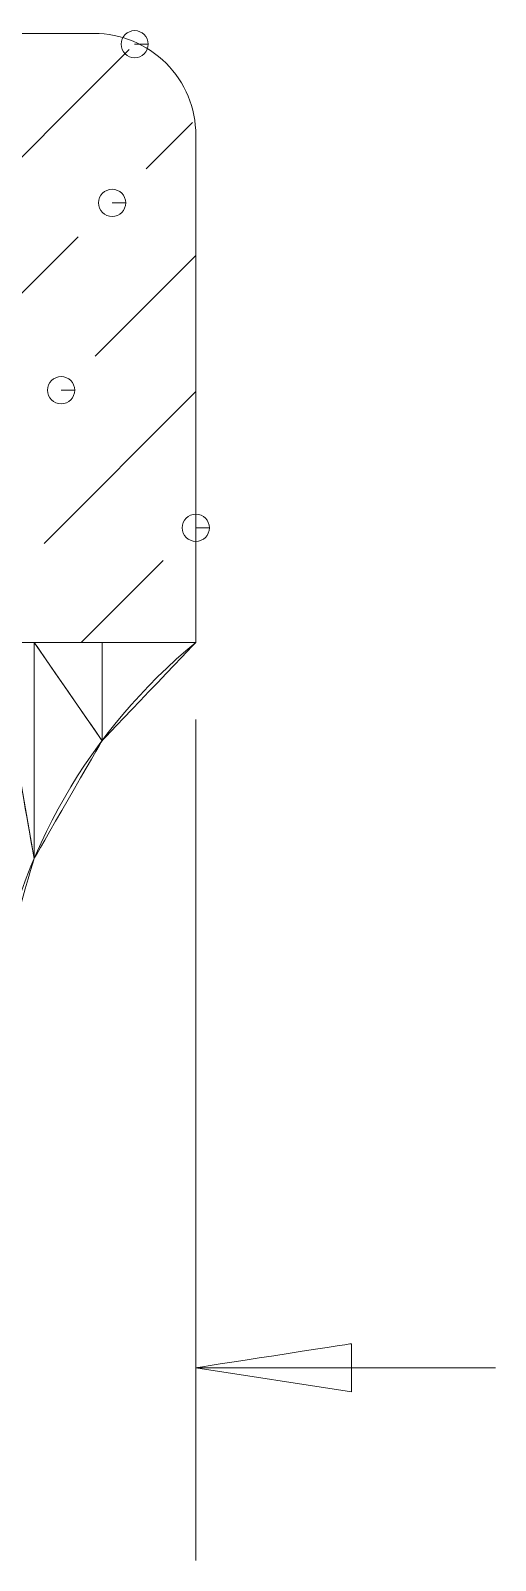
# Model space of a CAD drawing. Extents: x 2941 to 4341, y 9759 to 10726.
# Drawn here: x 3309.84 to 3319.39, y 10190.26 to 10221.69 of the extents above; entities that cross this region are included whole.
import ezdxf

# ---------------------------------------------------------------- set-up
doc = ezdxf.new("R2010")
doc.units = 0
doc.layers.add('尺寸標注', color=1, linetype='CONTINUOUS', lineweight=30)

msp = doc.modelspace()

# ---------------------------------------------------------------- linework, layer by layer
at = {"layer": '尺寸標注', "lineweight": 9}
for points in [[(3311.14334, 10221.62915), (3311.14334, 10221.62915), (3254.78608, 10221.62915), (3254.78608, 10221.62915)], [(3308.3665, 10217.80058), (3308.3665, 10217.80058), (3311.86409, 10221.29871), (3311.86409, 10221.29871)], [(3312.21467, 10218.84958), (3312.21467, 10218.84958), (3313.16351, 10219.79842), (3313.16351, 10219.79842)], [(3313.23319, 10209.11674), (3313.23319, 10209.11674), (3313.23319, 10219.5393), (3313.23319, 10219.5393)], [(3307.31695, 10213.95186), (3307.31695, 10213.95186), (3310.81508, 10217.45), (3310.81508, 10217.45)], [(3311.16294, 10215.00141), (3311.16294, 10215.00141), (3313.23319, 10217.07057), (3313.23319, 10217.07057)], [(3310.11665, 10211.1527), (3310.11665, 10211.1527), (3313.23319, 10214.27086), (3313.23319, 10214.27086)], [(3310.87986, 10209.11892), (3310.87986, 10209.11892), (3312.56524, 10210.8043), (3312.56524, 10210.8043)], [(3255.72566, 10209.11892), (3255.72566, 10209.11892), (3313.23319, 10209.11892), (3313.23319, 10209.11892)], [(3313.23319, 10209.11892), (3311.04753, 10207.31977), (3309.5897, 10204.78789), (3309.13188, 10201.9958)], [(3313.23319, 10207.53425), (3313.23319, 10207.53425), (3313.23319, 10190.2624), (3313.23319, 10190.2624)], [(3313.23319, 10194.22053), (3313.23319, 10194.22053), (3319.3895, 10194.22053), (3319.3895, 10194.22053)]]:
    msp.add_open_spline(points, degree=3, dxfattribs=at)
for points, knots in [([(3313.23319, 10219.54148), (3313.23319, 10220.09511), (3313.01163, 10220.62641), (3312.62131, 10221.01673), (3312.62131, 10221.01673), (3312.22828, 10221.40977), (3311.69915, 10221.63078), (3311.14334, 10221.63078)], [0, 0, 0, 0, 0.33333333, 0.33333333, 0.33333333, 0.33333334, 1, 1, 1, 1]), ([(3311.97623, 10221.40868), (3311.97623, 10221.40868), (3312.25549, 10221.40868), (3312.25549, 10221.40868), (3312.25549, 10221.40868), (3312.25549, 10221.56219), (3312.13029, 10221.68794), (3311.97623, 10221.68794), (3311.97623, 10221.68794), (3311.82272, 10221.68794), (3311.69751, 10221.56219), (3311.69751, 10221.40868), (3311.69751, 10221.40868), (3311.69751, 10221.25516), (3311.82272, 10221.12941), (3311.97623, 10221.12941), (3311.97623, 10221.12941), (3312.13029, 10221.12941), (3312.25549, 10221.25516), (3312.25549, 10221.40868), (3312.25549, 10221.40868), (3312.25549, 10221.40868), (3311.97623, 10221.40868), (3311.97623, 10221.40868)], [0, 0, 0, 0, 0.14285714, 0.14285714, 0.14285714, 0.14285715, 0.28571429, 0.28571429, 0.28571429, 0.2857143, 0.42857143, 0.42857143, 0.42857143, 0.42857144, 0.57142857, 0.57142857, 0.57142857, 0.57142858, 0.71428571, 0.71428571, 0.71428571, 0.71428572, 1, 1, 1, 1]), ([(3311.5146, 10218.14897), (3311.5146, 10218.14897), (3311.79332, 10218.14897), (3311.79332, 10218.14897), (3311.79332, 10218.14897), (3311.79332, 10218.30303), (3311.66812, 10218.42824), (3311.5146, 10218.42824), (3311.5146, 10218.42824), (3311.36055, 10218.42824), (3311.23534, 10218.30303), (3311.23534, 10218.14897), (3311.23534, 10218.14897), (3311.23534, 10217.99546), (3311.36055, 10217.87025), (3311.5146, 10217.87025), (3311.5146, 10217.87025), (3311.66812, 10217.87025), (3311.79332, 10217.99546), (3311.79332, 10218.14897), (3311.79332, 10218.14897), (3311.79332, 10218.14897), (3311.5146, 10218.14897), (3311.5146, 10218.14897)], [0, 0, 0, 0, 0.14285714, 0.14285714, 0.14285714, 0.14285715, 0.28571429, 0.28571429, 0.28571429, 0.2857143, 0.42857143, 0.42857143, 0.42857143, 0.42857144, 0.57142857, 0.57142857, 0.57142857, 0.57142858, 0.71428571, 0.71428571, 0.71428571, 0.71428572, 1, 1, 1, 1]), ([(3310.46505, 10214.3008), (3310.46505, 10214.3008), (3310.74432, 10214.3008), (3310.74432, 10214.3008), (3310.74432, 10214.3008), (3310.74432, 10214.45432), (3310.61911, 10214.57952), (3310.46505, 10214.57952), (3310.46505, 10214.57952), (3310.31154, 10214.57952), (3310.18633, 10214.45432), (3310.18633, 10214.3008), (3310.18633, 10214.3008), (3310.18633, 10214.14675), (3310.31154, 10214.02154), (3310.46505, 10214.02154), (3310.46505, 10214.02154), (3310.61911, 10214.02154), (3310.74432, 10214.14675), (3310.74432, 10214.3008), (3310.74432, 10214.3008), (3310.74432, 10214.3008), (3310.46505, 10214.3008), (3310.46505, 10214.3008)], [0, 0, 0, 0, 0.14285714, 0.14285714, 0.14285714, 0.14285715, 0.28571429, 0.28571429, 0.28571429, 0.2857143, 0.42857143, 0.42857143, 0.42857143, 0.42857144, 0.57142857, 0.57142857, 0.57142857, 0.57142858, 0.71428571, 0.71428571, 0.71428571, 0.71428572, 1, 1, 1, 1]), ([(3313.23373, 10211.47442), (3313.23373, 10211.47442), (3313.51245, 10211.47442), (3313.51245, 10211.47442), (3313.51245, 10211.47442), (3313.51245, 10211.62848), (3313.38724, 10211.75368), (3313.23373, 10211.75368), (3313.23373, 10211.75368), (3313.07967, 10211.75368), (3312.95447, 10211.62848), (3312.95447, 10211.47442), (3312.95447, 10211.47442), (3312.95447, 10211.32091), (3313.07967, 10211.1957), (3313.23373, 10211.1957), (3313.23373, 10211.1957), (3313.38724, 10211.1957), (3313.51245, 10211.32091), (3313.51245, 10211.47442), (3313.51245, 10211.47442), (3313.51245, 10211.47442), (3313.23373, 10211.47442), (3313.23373, 10211.47442)], [0, 0, 0, 0, 0.14285714, 0.14285714, 0.14285714, 0.14285715, 0.28571429, 0.28571429, 0.28571429, 0.2857143, 0.42857143, 0.42857143, 0.42857143, 0.42857144, 0.57142857, 0.57142857, 0.57142857, 0.57142858, 0.71428571, 0.71428571, 0.71428571, 0.71428572, 1, 1, 1, 1]), ([(3309.13188, 10201.99798), (3309.13188, 10201.99798), (3309.13188, 10209.1211), (3309.13188, 10209.1211), (3309.13188, 10209.1211), (3309.13188, 10209.1211), (3309.91088, 10204.68119), (3309.91088, 10204.68119), (3309.91088, 10204.68119), (3309.91088, 10204.68119), (3309.13188, 10201.99798), (3309.13188, 10201.99798)], [0, 0, 0, 0, 0.25, 0.25, 0.25, 0.25000001, 0.5, 0.5, 0.5, 0.50000001, 1, 1, 1, 1]), ([(3309.91088, 10204.68119), (3309.91088, 10204.68119), (3309.13188, 10209.1211), (3309.13188, 10209.1211), (3309.13188, 10209.1211), (3309.13188, 10209.1211), (3309.91088, 10209.1211), (3309.91088, 10209.1211), (3309.91088, 10209.1211), (3309.91088, 10209.1211), (3309.91088, 10204.68119), (3309.91088, 10204.68119)], [0, 0, 0, 0, 0.25, 0.25, 0.25, 0.25000001, 0.5, 0.5, 0.5, 0.50000001, 1, 1, 1, 1]), ([(3309.91088, 10204.68119), (3309.91088, 10204.68119), (3309.91088, 10209.1211), (3309.91088, 10209.1211), (3309.91088, 10209.1211), (3309.91088, 10209.1211), (3311.30611, 10207.10093), (3311.30611, 10207.10093), (3311.30611, 10207.10093), (3311.30611, 10207.10093), (3309.91088, 10204.68119), (3309.91088, 10204.68119)], [0, 0, 0, 0, 0.25, 0.25, 0.25, 0.25000001, 0.5, 0.5, 0.5, 0.50000001, 1, 1, 1, 1]), ([(3311.30611, 10207.10093), (3311.30611, 10207.10093), (3309.91088, 10209.1211), (3309.91088, 10209.1211), (3309.91088, 10209.1211), (3309.91088, 10209.1211), (3311.30611, 10209.1211), (3311.30611, 10209.1211), (3311.30611, 10209.1211), (3311.30611, 10209.1211), (3311.30611, 10207.10093), (3311.30611, 10207.10093)], [0, 0, 0, 0, 0.25, 0.25, 0.25, 0.25000001, 0.5, 0.5, 0.5, 0.50000001, 1, 1, 1, 1]), ([(3311.30611, 10207.10093), (3311.30611, 10207.10093), (3311.30611, 10209.1211), (3311.30611, 10209.1211), (3311.30611, 10209.1211), (3311.30611, 10209.1211), (3313.23482, 10209.1211), (3313.23482, 10209.1211), (3313.23482, 10209.1211), (3313.23482, 10209.1211), (3311.30611, 10207.10093), (3311.30611, 10207.10093)], [0, 0, 0, 0, 0.25, 0.25, 0.25, 0.25000001, 0.5, 0.5, 0.5, 0.50000001, 1, 1, 1, 1]), ([(3313.23319, 10194.22053), (3313.23319, 10194.22053), (3316.43355, 10193.72733), (3316.43355, 10193.72733), (3316.43355, 10193.72733), (3316.43355, 10193.72733), (3316.43355, 10194.71428), (3316.43355, 10194.71428), (3316.43355, 10194.71428), (3316.43355, 10194.71428), (3313.23319, 10194.22053), (3313.23319, 10194.22053)], [0, 0, 0, 0, 0.25, 0.25, 0.25, 0.25000001, 0.5, 0.5, 0.5, 0.50000001, 1, 1, 1, 1])]:
    msp.add_open_spline(points, degree=3, knots=knots, dxfattribs=at)

doc.saveas('drawing.dxf')
